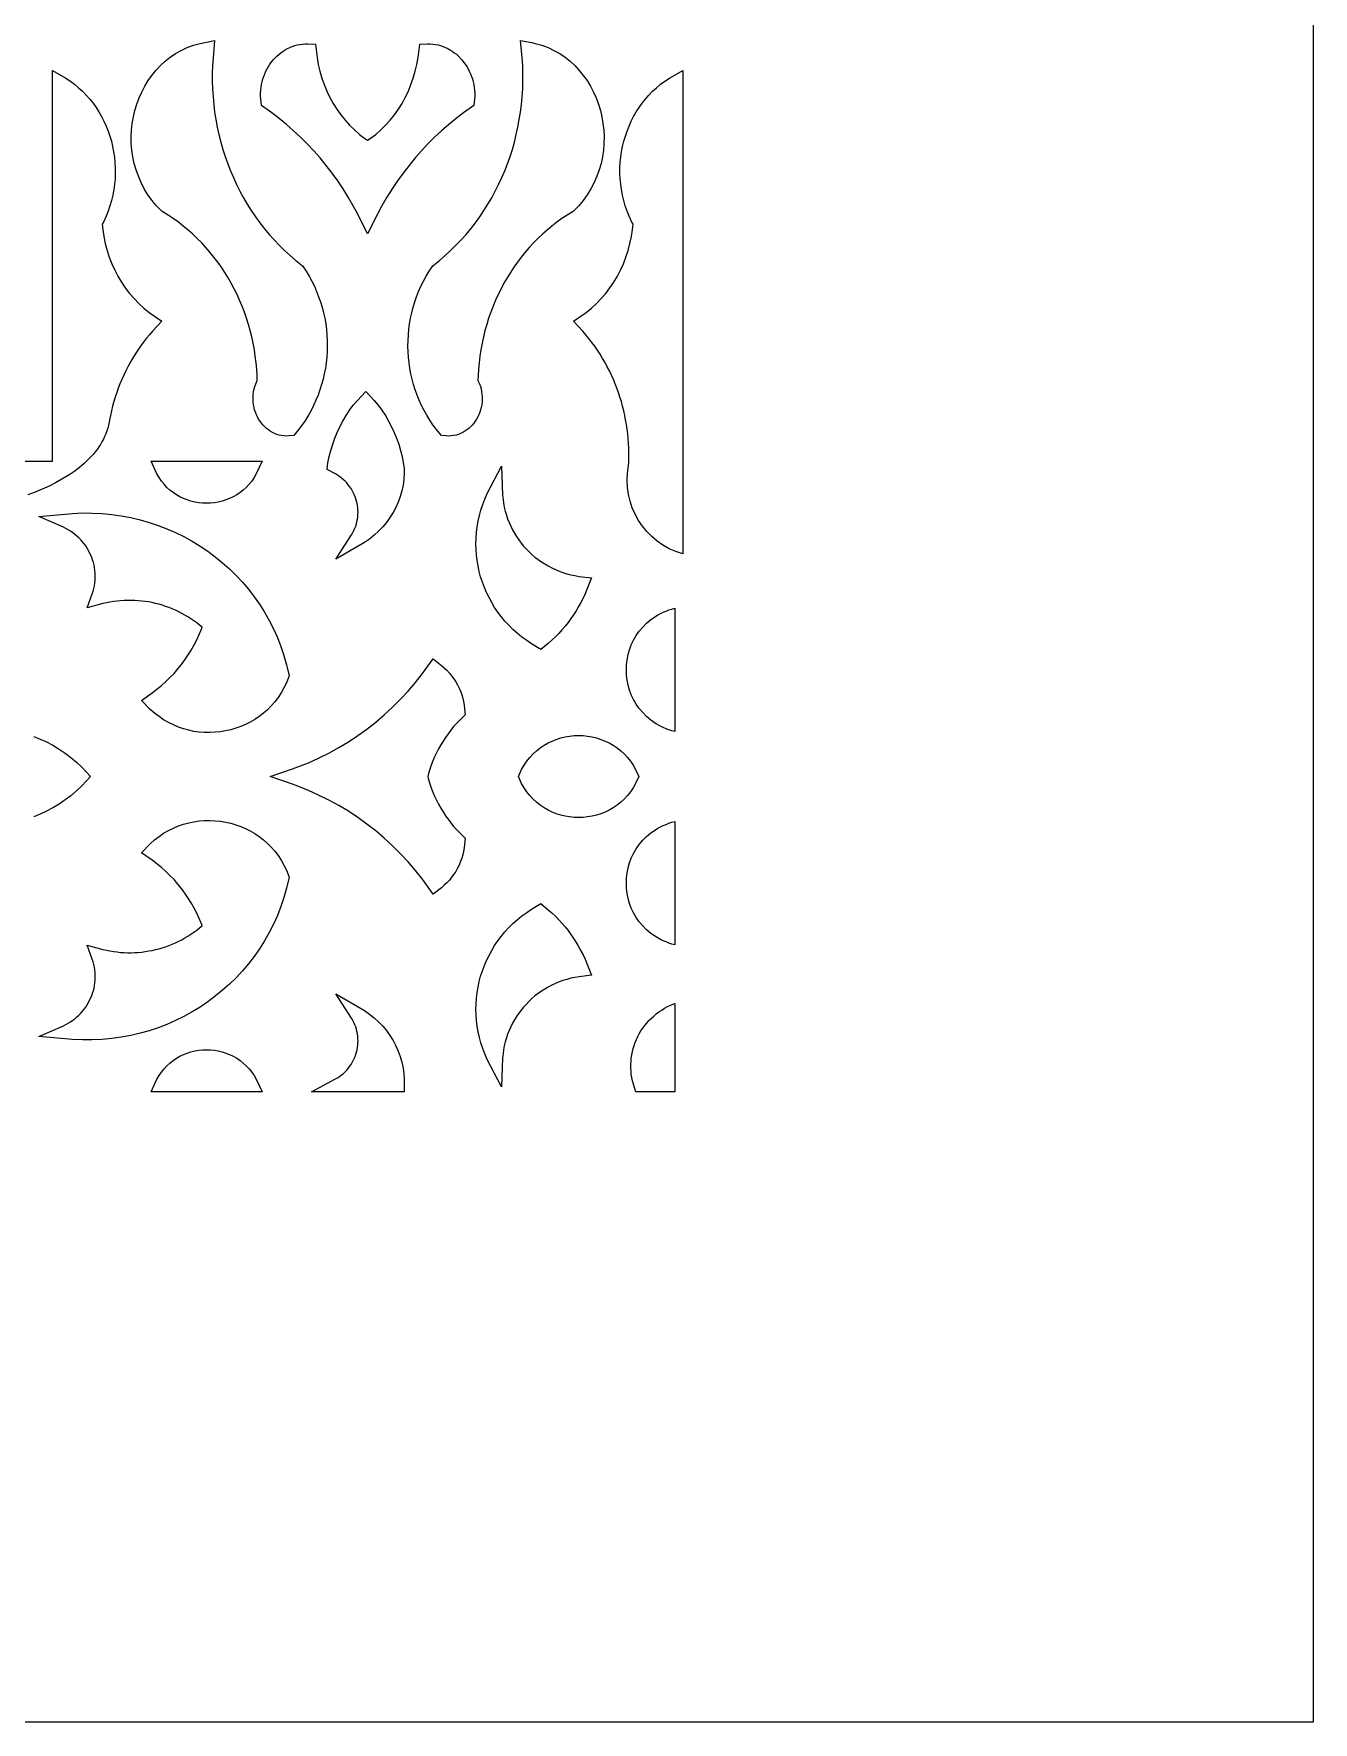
# Model space of a CAD drawing. Extents: x -355 to 355, y -278 to 278.
# Drawn here: x 233.2 to 355, y -277.5 to -116.8 of the extents above; entities that cross this region are included whole.
import ezdxf

# ---------------------------------------------------------------- set-up
doc = ezdxf.new("R2010")
doc.units = 0
doc.layers.add('LAYER_1', color=18, linetype='CONTINUOUS')

msp = doc.modelspace()

# ---------------------------------------------------------------- linework, layer by layer
at = {"layer": 'LAYER_1'}
for points in [[(-225.66, 277.51), (355, 277.5), (355, -277.5), (-355, -277.5)], [(215.91, -157.51), (235, -157.51), (235, -120.31), (236.28, -121.05), (236.71, -121.33), (237.11, -121.64), (237.5, -121.96), (237.87, -122.3), (238.23, -122.66), (238.56, -123.04), (238.87, -123.43), (239.16, -123.84), (239.43, -124.27), (239.68, -124.7), (239.91, -125.15), (240.12, -125.61), (240.3, -126.09), (240.47, -126.57), (240.61, -127.05), (240.73, -127.55), (240.83, -128.05), (240.9, -128.56), (240.95, -129.07), (240.98, -129.59), (240.98, -130.11), (240.96, -130.63), (240.91, -131.15), (240.84, -131.66), (240.75, -132.18), (240.63, -132.69), (240.48, -133.2), (240.31, -133.7), (240.11, -134.2), (239.89, -134.69), (239.74, -134.96), (239.79, -135.45), (239.89, -136.13), (240.03, -136.8), (240.2, -137.45), (240.41, -138.09), (240.65, -138.71), (240.93, -139.32), (241.24, -139.9), (241.57, -140.47), (241.94, -141.01), (242.34, -141.53), (242.77, -142.03), (243.22, -142.49), (243.7, -142.93), (244.21, -143.34), (245.41, -144.18), (244.53, -145.13), (244.23, -145.48), (243.94, -145.84), (243.65, -146.2), (243.38, -146.57), (243.12, -146.95), (242.87, -147.33), (242.63, -147.72), (242.4, -148.11), (242.19, -148.51), (241.98, -148.91), (241.79, -149.32), (241.6, -149.73), (241.43, -150.14), (241.27, -150.56), (241.12, -150.98), (240.98, -151.41), (240.85, -151.83), (240.73, -152.27), (240.62, -152.7), (240.52, -153.14), (240.44, -153.57), (240.4, -153.79), (240.34, -154.08), (240.27, -154.35), (240.18, -154.62), (240.08, -154.89), (239.97, -155.15), (239.85, -155.41), (239.72, -155.66), (239.57, -155.91), (239.42, -156.15), (239.25, -156.39), (239.07, -156.62), (238.88, -156.85), (238.68, -157.07), (238.47, -157.29), (238.26, -157.5), (238.03, -157.71), (237.79, -157.92), (237.55, -158.12), (237.3, -158.31), (237.03, -158.5), (236.76, -158.69), (236.49, -158.87), (235.91, -159.22), (235.31, -159.55), (234.68, -159.87), (234.02, -160.17), (233.35, -160.45), (232.66, -160.71)], [(233.22, -183.69), (233.84, -183.94), (234.45, -184.22), (235.05, -184.54), (235.63, -184.89), (236.2, -185.27), (236.75, -185.69), (237.28, -186.14), (237.79, -186.62), (238.63, -187.51), (237.79, -188.4), (237.28, -188.88), (236.75, -189.33), (236.2, -189.74), (235.63, -190.13), (235.05, -190.48), (234.45, -190.79), (233.84, -191.08), (233.22, -191.33)]]:
    msp.add_lwpolyline(points, dxfattribs=at)
for points in [[(250.29, -119.11), (250.24, -119.86), (250.22, -120.6), (250.22, -121.34), (250.24, -122.08), (250.29, -122.82), (250.35, -123.55), (250.44, -124.28), (250.56, -125), (250.69, -125.72), (250.85, -126.43), (251.03, -127.13), (251.23, -127.83), (251.45, -128.52), (251.69, -129.19), (251.95, -129.86), (252.23, -130.52), (252.53, -131.17), (252.85, -131.81), (253.19, -132.44), (253.55, -133.05), (253.93, -133.65), (254.33, -134.24), (254.74, -134.82), (255.18, -135.38), (255.63, -135.92), (256.1, -136.45), (256.59, -136.96), (257.1, -137.46), (257.62, -137.94), (258.16, -138.4), (258.8, -138.91), (259.15, -139.43), (259.43, -139.9), (259.69, -140.37), (259.93, -140.85), (260.15, -141.35), (260.34, -141.85), (260.52, -142.35), (260.67, -142.86), (260.8, -143.38), (260.92, -143.9), (261.01, -144.43), (261.08, -144.96), (261.12, -145.49), (261.15, -146.02), (261.16, -146.55), (261.14, -147.08), (261.11, -147.61), (261.05, -148.14), (260.98, -148.66), (260.88, -149.18), (260.76, -149.7), (260.62, -150.21), (260.46, -150.72), (260.28, -151.22), (260.08, -151.71), (259.86, -152.2), (259.62, -152.67), (259.36, -153.13), (259.08, -153.59), (258.78, -154.03), (258.46, -154.46), (257.97, -155.05), (257.53, -155.1), (257.29, -155.11), (257.05, -155.1), (256.81, -155.07), (256.59, -155.02), (256.36, -154.95), (256.15, -154.87), (255.94, -154.77), (255.74, -154.65), (255.56, -154.52), (255.38, -154.38), (255.21, -154.23), (255.05, -154.06), (254.9, -153.88), (254.76, -153.7), (254.63, -153.5), (254.52, -153.29), (254.42, -153.08), (254.33, -152.85), (254.25, -152.62), (254.19, -152.39), (254.15, -152.14), (254.11, -151.9), (254.1, -151.65), (254.1, -151.4), (254.12, -151.14), (254.15, -150.89), (254.2, -150.63), (254.27, -150.38), (254.36, -150.13), (254.5, -149.83), (254.48, -149.39), (254.45, -148.75), (254.39, -148.13), (254.31, -147.51), (254.22, -146.89), (254.11, -146.28), (253.98, -145.67), (253.83, -145.07), (253.66, -144.48), (253.48, -143.9), (253.28, -143.32), (253.06, -142.75), (252.82, -142.19), (252.57, -141.64), (252.3, -141.1), (252.02, -140.57), (251.72, -140.05), (251.41, -139.54), (251.08, -139.04), (250.73, -138.55), (250.37, -138.08), (250, -137.61), (249.61, -137.16), (249.21, -136.73), (248.79, -136.31), (248.36, -135.9), (247.92, -135.51), (247.46, -135.13), (246.99, -134.77), (246.51, -134.42), (246.01, -134.09), (245.44, -133.74), (245.15, -133.46), (244.92, -133.21), (244.69, -132.95), (244.48, -132.68), (244.09, -132.14), (243.74, -131.57), (243.44, -130.99), (243.18, -130.39), (242.96, -129.78), (242.79, -129.16), (242.65, -128.53), (242.56, -127.89), (242.51, -127.26), (242.5, -126.62), (242.53, -125.99), (242.6, -125.36), (242.71, -124.74), (242.85, -124.12), (243.04, -123.52), (243.25, -122.94), (243.51, -122.37), (243.79, -121.82), (244.11, -121.29), (244.47, -120.79), (244.86, -120.31), (245.28, -119.86), (245.73, -119.45), (246.21, -119.06), (246.72, -118.72), (247.26, -118.41), (247.83, -118.14), (248.43, -117.92), (249.05, -117.74), (250.44, -117.46)], [(270.95, -117.79), (271.2, -117.81), (271.45, -117.84), (271.7, -117.89), (271.94, -117.96), (272.17, -118.03), (272.4, -118.13), (272.62, -118.23), (272.84, -118.35), (273.05, -118.48), (273.25, -118.63), (273.45, -118.78), (273.64, -118.95), (273.98, -119.31), (274.29, -119.71), (274.43, -119.93), (274.56, -120.16), (274.68, -120.39), (274.79, -120.63), (274.88, -120.88), (274.97, -121.13), (275.04, -121.39), (275.1, -121.66), (275.14, -121.93), (275.17, -122.2), (275.19, -122.48), (275.19, -122.77), (275.17, -123.05), (275.11, -123.64), (274.13, -124.34), (273.42, -124.89), (272.72, -125.45), (272.04, -126.05), (271.38, -126.67), (270.74, -127.31), (270.12, -127.97), (269.52, -128.65), (268.94, -129.36), (268.38, -130.09), (267.84, -130.83), (267.33, -131.6), (266.84, -132.38), (266.37, -133.19), (265.93, -134.01), (265, -135.87), (264.07, -134.01), (263.63, -133.19), (263.16, -132.38), (262.67, -131.6), (262.16, -130.83), (261.62, -130.09), (261.06, -129.36), (260.48, -128.65), (259.88, -127.97), (259.26, -127.31), (258.62, -126.67), (257.96, -126.05), (257.28, -125.45), (256.59, -124.89), (255.87, -124.34), (254.89, -123.64), (254.83, -123.05), (254.81, -122.77), (254.81, -122.48), (254.83, -122.2), (254.86, -121.93), (254.91, -121.66), (254.96, -121.39), (255.03, -121.13), (255.12, -120.88), (255.21, -120.63), (255.32, -120.39), (255.44, -120.16), (255.57, -119.93), (255.71, -119.71), (256.02, -119.31), (256.37, -118.95), (256.74, -118.63), (256.95, -118.48), (257.16, -118.35), (257.38, -118.23), (257.6, -118.13), (257.83, -118.03), (258.06, -117.96), (258.3, -117.89), (258.55, -117.84), (258.8, -117.81), (259.05, -117.79), (259.31, -117.78), (260.04, -117.82), (260.19, -119.08), (260.31, -119.75), (260.46, -120.4), (260.65, -121.05), (260.87, -121.67), (261.12, -122.29), (261.41, -122.88), (261.73, -123.45), (262.07, -124.01), (262.45, -124.54), (262.86, -125.04), (263.29, -125.52), (263.75, -125.97), (264.24, -126.4), (264.75, -126.79), (265, -126.96), (265.25, -126.79), (265.77, -126.4), (266.25, -125.97), (266.71, -125.52), (267.14, -125.04), (267.55, -124.54), (267.93, -124.01), (268.28, -123.45), (268.59, -122.88), (268.88, -122.29), (269.13, -121.67), (269.35, -121.05), (269.54, -120.4), (269.69, -119.75), (269.81, -119.08), (269.96, -117.82), (270.69, -117.78)], [(280.63, -117.67), (280.96, -117.74), (281.57, -117.92), (282.17, -118.14), (282.74, -118.41), (283.28, -118.72), (283.79, -119.06), (284.27, -119.45), (284.72, -119.86), (285.14, -120.31), (285.53, -120.79), (285.89, -121.29), (286.21, -121.82), (286.5, -122.37), (286.75, -122.94), (286.97, -123.52), (287.15, -124.12), (287.29, -124.74), (287.4, -125.36), (287.47, -125.99), (287.5, -126.62), (287.49, -127.26), (287.44, -127.89), (287.35, -128.53), (287.22, -129.16), (287.04, -129.78), (286.83, -130.39), (286.57, -130.99), (286.26, -131.57), (285.91, -132.14), (285.52, -132.68), (285.09, -133.2), (284.85, -133.46), (284.56, -133.74), (283.99, -134.09), (283.49, -134.42), (283.01, -134.77), (282.54, -135.13), (282.09, -135.51), (281.64, -135.9), (281.21, -136.31), (280.8, -136.73), (280.39, -137.16), (280, -137.61), (279.63, -138.08), (279.27, -138.55), (278.92, -139.04), (278.59, -139.54), (278.28, -140.05), (277.98, -140.57), (277.7, -141.1), (277.43, -141.64), (277.18, -142.19), (276.94, -142.75), (276.73, -143.32), (276.52, -143.9), (276.34, -144.48), (276.17, -145.07), (276.03, -145.67), (275.89, -146.28), (275.78, -146.89), (275.69, -147.51), (275.61, -148.13), (275.55, -148.75), (275.52, -149.39), (275.5, -149.83), (275.64, -150.13), (275.73, -150.38), (275.8, -150.63), (275.85, -150.89), (275.88, -151.14), (275.9, -151.4), (275.9, -151.65), (275.89, -151.9), (275.86, -152.14), (275.81, -152.39), (275.75, -152.62), (275.67, -152.85), (275.58, -153.08), (275.48, -153.29), (275.37, -153.5), (275.24, -153.7), (275.1, -153.88), (274.95, -154.06), (274.79, -154.23), (274.62, -154.38), (274.45, -154.52), (274.26, -154.65), (274.06, -154.77), (273.85, -154.87), (273.64, -154.95), (273.42, -155.02), (273.19, -155.07), (272.95, -155.1), (272.71, -155.11), (272.47, -155.1), (272.03, -155.05), (271.54, -154.46), (271.22, -154.03), (270.92, -153.59), (270.64, -153.13), (270.38, -152.67), (270.14, -152.2), (269.92, -151.71), (269.72, -151.22), (269.54, -150.72), (269.38, -150.21), (269.24, -149.7), (269.12, -149.18), (269.02, -148.66), (268.95, -148.14), (268.89, -147.61), (268.86, -147.08), (268.84, -146.55), (268.85, -146.02), (268.88, -145.49), (268.93, -144.96), (268.99, -144.43), (269.09, -143.9), (269.2, -143.38), (269.33, -142.86), (269.48, -142.35), (269.66, -141.85), (269.85, -141.35), (270.07, -140.85), (270.31, -140.37), (270.57, -139.9), (270.85, -139.43), (271.2, -138.91), (271.84, -138.4), (272.38, -137.94), (272.9, -137.46), (273.41, -136.96), (273.9, -136.45), (274.37, -135.92), (274.82, -135.38), (275.26, -134.82), (275.67, -134.24), (276.07, -133.65), (276.45, -133.05), (276.81, -132.44), (277.15, -131.81), (277.47, -131.17), (277.77, -130.52), (278.05, -129.86), (278.32, -129.19), (278.56, -128.52), (278.78, -127.83), (278.97, -127.13), (279.15, -126.43), (279.31, -125.72), (279.44, -125), (279.56, -124.28), (279.65, -123.55), (279.72, -122.82), (279.76, -122.08), (279.78, -121.34), (279.78, -120.6), (279.76, -119.86), (279.71, -119.11), (279.56, -117.48)], [(265.61, -151.72), (265.99, -152.18), (266.35, -152.66), (266.69, -153.16), (266.99, -153.68), (267.27, -154.22), (267.53, -154.76), (267.75, -155.32), (267.96, -155.89), (268.13, -156.48), (268.28, -157.06), (268.4, -157.66), (268.48, -158.18), (268.48, -158.64), (268.45, -159.21), (268.37, -159.77), (268.26, -160.32), (268.11, -160.86), (267.92, -161.39), (267.69, -161.9), (267.43, -162.39), (267.13, -162.87), (266.8, -163.32), (266.44, -163.76), (266.05, -164.17), (265.63, -164.55), (265.17, -164.91), (264.69, -165.23), (261.98, -166.82), (263.48, -164.51), (263.6, -164.3), (263.7, -164.1), (263.79, -163.89), (263.87, -163.68), (263.94, -163.46), (263.99, -163.25), (264.03, -163.03), (264.06, -162.81), (264.08, -162.59), (264.09, -162.37), (264.08, -162.15), (264.07, -161.93), (264.04, -161.72), (264, -161.5), (263.95, -161.29), (263.89, -161.08), (263.81, -160.88), (263.73, -160.67), (263.64, -160.48), (263.53, -160.28), (263.42, -160.1), (263.29, -159.92), (263.16, -159.74), (263.01, -159.57), (262.86, -159.41), (262.7, -159.26), (262.52, -159.11), (262.34, -158.97), (262.15, -158.84), (261.95, -158.72), (261.14, -158.29), (261.14, -158.26), (261.23, -157.66), (261.35, -157.06), (261.5, -156.48), (261.68, -155.89), (261.88, -155.32), (262.1, -154.76), (262.36, -154.22), (262.64, -153.68), (262.95, -153.16), (263.28, -152.66), (263.64, -152.18), (264.03, -151.72), (264.82, -150.87)], [(254.4, -158.69), (254.2, -159.05), (253.97, -159.39), (253.72, -159.7), (253.45, -159.99), (253.16, -160.25), (252.86, -160.49), (252.54, -160.7), (252.21, -160.89), (251.87, -161.05), (251.52, -161.19), (251.16, -161.3), (250.79, -161.39), (250.42, -161.45), (250.05, -161.49), (249.67, -161.5), (249.3, -161.49), (248.93, -161.45), (248.55, -161.39), (248.19, -161.3), (247.83, -161.19), (247.48, -161.05), (247.14, -160.89), (246.8, -160.7), (246.49, -160.49), (246.18, -160.25), (245.9, -159.99), (245.63, -159.7), (245.38, -159.39), (245.15, -159.05), (244.95, -158.69), (244.39, -157.51), (254.96, -157.51)], [(277.85, -160.73), (277.89, -161.12), (277.94, -161.51), (278.01, -161.89), (278.1, -162.26), (278.21, -162.63), (278.33, -162.99), (278.47, -163.35), (278.62, -163.69), (278.79, -164.03), (278.98, -164.36), (279.18, -164.68), (279.39, -164.99), (279.61, -165.29), (279.85, -165.58), (280.11, -165.86), (280.37, -166.13), (280.64, -166.38), (280.93, -166.63), (281.23, -166.86), (281.54, -167.08), (281.86, -167.28), (282.19, -167.47), (282.52, -167.65), (282.87, -167.81), (283.23, -167.96), (283.59, -168.09), (283.96, -168.21), (284.34, -168.31), (284.73, -168.39), (285.12, -168.46), (286.3, -168.6), (285.88, -169.7), (285.7, -170.12), (285.51, -170.53), (285.3, -170.94), (285.08, -171.34), (284.85, -171.73), (284.61, -172.11), (284.35, -172.48), (284.08, -172.85), (283.79, -173.2), (283.5, -173.55), (283.19, -173.89), (282.87, -174.21), (282.54, -174.53), (282.19, -174.84), (281.49, -175.42), (280.61, -174.89), (280.14, -174.58), (279.68, -174.24), (279.24, -173.88), (278.83, -173.51), (278.44, -173.12), (278.07, -172.72), (277.72, -172.29), (277.4, -171.86), (277.09, -171.41), (276.81, -170.95), (276.56, -170.48), (276.32, -170), (276.11, -169.51), (275.93, -169.01), (275.76, -168.51), (275.63, -167.99), (275.51, -167.47), (275.42, -166.95), (275.36, -166.42), (275.32, -165.89), (275.31, -165.36), (275.32, -164.82), (275.36, -164.28), (275.43, -163.75), (275.52, -163.21), (275.64, -162.68), (275.79, -162.15), (275.96, -161.63), (276.16, -161.1), (276.39, -160.59), (277.73, -157.97)], [(238.8, -162.44), (239.73, -162.48), (240.65, -162.57), (241.56, -162.69), (242.45, -162.86), (243.34, -163.07), (244.21, -163.32), (245.06, -163.61), (245.9, -163.93), (246.72, -164.29), (247.52, -164.68), (248.29, -165.11), (249.05, -165.58), (249.79, -166.07), (250.5, -166.6), (251.19, -167.16), (251.85, -167.75), (252.48, -168.37), (253.08, -169.02), (253.66, -169.69), (254.2, -170.4), (254.71, -171.12), (255.19, -171.88), (255.63, -172.66), (256.04, -173.46), (256.41, -174.28), (256.74, -175.13), (257.03, -176), (257.29, -176.88), (257.53, -177.94), (257.27, -178.6), (257.04, -179.08), (256.78, -179.55), (256.49, -179.99), (256.17, -180.4), (255.83, -180.79), (255.47, -181.15), (255.09, -181.48), (254.69, -181.79), (254.27, -182.07), (253.83, -182.33), (253.38, -182.55), (252.92, -182.75), (252.45, -182.92), (251.97, -183.06), (251.48, -183.17), (250.99, -183.25), (250.49, -183.3), (249.98, -183.33), (249.48, -183.32), (248.98, -183.28), (248.47, -183.21), (247.97, -183.1), (247.48, -182.97), (246.99, -182.8), (246.52, -182.6), (246.05, -182.37), (245.59, -182.11), (245.15, -181.81), (244.73, -181.48), (244.32, -181.12), (243.47, -180.26), (244.5, -179.54), (244.95, -179.2), (245.38, -178.85), (245.8, -178.48), (246.19, -178.09), (246.58, -177.69), (246.94, -177.27), (247.29, -176.84), (247.62, -176.4), (247.92, -175.94), (248.22, -175.47), (248.49, -174.99), (248.74, -174.5), (248.97, -173.99), (249.18, -173.48), (249.24, -173.3), (249.01, -173.1), (248.74, -172.89), (248.47, -172.69), (248.19, -172.5), (247.9, -172.31), (247.61, -172.14), (247.32, -171.98), (247.02, -171.83), (246.72, -171.68), (246.41, -171.55), (246.1, -171.43), (245.78, -171.32), (245.47, -171.21), (245.14, -171.12), (244.82, -171.04), (244.5, -170.96), (244.17, -170.9), (243.84, -170.85), (243.5, -170.81), (243.17, -170.78), (242.84, -170.76), (242.5, -170.75), (242.16, -170.75), (241.83, -170.76), (241.49, -170.78), (241.15, -170.81), (240.82, -170.86), (240.48, -170.91), (240.14, -170.98), (239.81, -171.05), (238.32, -171.44), (238.8, -170.13), (238.88, -169.88), (238.95, -169.62), (239, -169.37), (239.04, -169.12), (239.06, -168.87), (239.08, -168.61), (239.08, -168.36), (239.06, -168.11), (239.04, -167.87), (239, -167.62), (238.96, -167.38), (238.9, -167.13), (238.82, -166.9), (238.74, -166.66), (238.65, -166.43), (238.54, -166.21), (238.43, -165.99), (238.3, -165.78), (238.17, -165.57), (238.02, -165.37), (237.86, -165.17), (237.7, -164.99), (237.52, -164.81), (237.34, -164.63), (237.15, -164.47), (236.94, -164.31), (236.73, -164.17), (236.51, -164.03), (236.28, -163.91), (236.05, -163.79), (233.7, -162.78), (236.92, -162.48), (237.86, -162.43)], [(294.24, -183.23), (293.95, -183.15), (293.67, -183.06), (293.4, -182.96), (293.13, -182.84), (292.87, -182.72), (292.39, -182.45), (291.95, -182.14), (291.54, -181.8), (291.18, -181.43), (290.85, -181.04), (290.56, -180.63), (290.31, -180.19), (290.1, -179.74), (289.93, -179.28), (289.8, -178.81), (289.7, -178.33), (289.65, -177.85), (289.63, -177.36), (289.65, -176.87), (289.7, -176.39), (289.8, -175.91), (289.93, -175.44), (290.1, -174.97), (290.31, -174.52), (290.56, -174.09), (290.85, -173.68), (291.18, -173.29), (291.54, -172.92), (291.95, -172.58), (292.39, -172.27), (292.63, -172.13), (292.88, -172), (293.13, -171.88), (293.4, -171.76), (293.67, -171.66), (293.95, -171.57), (294.24, -171.49)], [(272.04, -176.93), (272.3, -177.16), (272.55, -177.4), (272.78, -177.66), (273, -177.92), (273.2, -178.2), (273.39, -178.49), (273.55, -178.78), (273.71, -179.09), (273.84, -179.4), (273.96, -179.72), (274.05, -180.05), (274.13, -180.38), (274.19, -180.71), (274.23, -181.06), (274.27, -181.64), (273.77, -182.13), (273.48, -182.44), (273.19, -182.76), (272.92, -183.09), (272.66, -183.43), (272.42, -183.78), (272.18, -184.13), (271.96, -184.5), (271.76, -184.87), (271.56, -185.25), (271.38, -185.63), (271.22, -186.02), (271.06, -186.42), (270.92, -186.82), (270.8, -187.23), (270.73, -187.51), (270.8, -187.79), (270.92, -188.2), (271.06, -188.6), (271.22, -189), (271.38, -189.39), (271.56, -189.77), (271.76, -190.15), (271.96, -190.52), (272.18, -190.88), (272.42, -191.24), (272.66, -191.58), (272.92, -191.92), (273.19, -192.25), (273.48, -192.57), (273.77, -192.88), (274.27, -193.38), (274.23, -193.96), (274.19, -194.3), (274.13, -194.64), (274.05, -194.97), (273.96, -195.29), (273.84, -195.61), (273.71, -195.93), (273.55, -196.23), (273.39, -196.53), (273.2, -196.81), (273, -197.09), (272.78, -197.36), (272.55, -197.61), (272.3, -197.86), (272.04, -198.09), (271.25, -198.71), (270.22, -197.29), (269.56, -196.45), (268.86, -195.64), (268.13, -194.85), (267.38, -194.1), (266.59, -193.38), (265.77, -192.69), (264.93, -192.03), (264.06, -191.41), (263.17, -190.82), (262.25, -190.27), (261.31, -189.75), (260.34, -189.27), (259.36, -188.83), (258.35, -188.42), (257.84, -188.24), (255.73, -187.51), (257.84, -186.78), (258.35, -186.59), (259.36, -186.19), (260.34, -185.75), (261.31, -185.27), (262.25, -184.75), (263.17, -184.2), (264.06, -183.61), (264.93, -182.99), (265.77, -182.33), (266.59, -181.64), (267.38, -180.92), (268.13, -180.16), (268.86, -179.38), (269.56, -178.57), (270.22, -177.72), (271.25, -176.31)], [(285.51, -183.62), (285.94, -183.66), (286.37, -183.73), (286.79, -183.84), (287.2, -183.97), (287.6, -184.13), (288, -184.31), (288.38, -184.53), (288.74, -184.78), (289.09, -185.05), (289.42, -185.36), (289.73, -185.69), (290.01, -186.05), (290.27, -186.44), (290.5, -186.85), (290.81, -187.51), (290.5, -188.16), (290.27, -188.58), (290.01, -188.96), (289.73, -189.32), (289.42, -189.66), (289.09, -189.96), (288.74, -190.24), (288.38, -190.48), (288, -190.7), (287.6, -190.89), (287.2, -191.05), (286.79, -191.18), (286.37, -191.28), (285.94, -191.35), (285.51, -191.4), (285.08, -191.41), (284.65, -191.4), (284.22, -191.35), (283.8, -191.28), (283.38, -191.18), (282.96, -191.05), (282.56, -190.89), (282.17, -190.7), (281.79, -190.48), (281.42, -190.24), (281.08, -189.96), (280.75, -189.66), (280.44, -189.32), (280.15, -188.96), (279.89, -188.58), (279.66, -188.16), (279.36, -187.51), (279.66, -186.85), (279.89, -186.44), (280.15, -186.05), (280.44, -185.69), (280.75, -185.36), (281.08, -185.05), (281.42, -184.78), (281.79, -184.53), (282.17, -184.31), (282.56, -184.13), (282.96, -183.97), (283.38, -183.84), (283.8, -183.73), (284.22, -183.66), (284.65, -183.62), (285.08, -183.6)], [(250.49, -191.71), (250.99, -191.76), (251.48, -191.84), (251.97, -191.95), (252.45, -192.09), (252.92, -192.26), (253.38, -192.46), (253.83, -192.69), (254.27, -192.94), (254.69, -193.22), (255.09, -193.53), (255.47, -193.87), (255.83, -194.23), (256.17, -194.62), (256.49, -195.03), (256.78, -195.47), (257.04, -195.93), (257.27, -196.42), (257.53, -197.07), (257.29, -198.13), (257.03, -199.02), (256.74, -199.89), (256.41, -200.73), (256.04, -201.56), (255.63, -202.36), (255.19, -203.14), (254.71, -203.89), (254.2, -204.62), (253.66, -205.32), (253.08, -206), (252.48, -206.65), (251.85, -207.26), (251.19, -207.85), (250.5, -208.41), (249.79, -208.94), (249.05, -209.44), (248.29, -209.9), (247.52, -210.33), (246.72, -210.73), (245.9, -211.09), (245.06, -211.41), (244.21, -211.7), (243.34, -211.94), (242.45, -212.15), (241.56, -212.32), (240.65, -212.45), (239.73, -212.54), (238.8, -212.58), (237.86, -212.58), (236.92, -212.54), (233.7, -212.24), (236.05, -211.23), (236.28, -211.11), (236.51, -210.98), (236.73, -210.85), (236.94, -210.7), (237.15, -210.55), (237.34, -210.38), (237.52, -210.21), (237.7, -210.03), (237.86, -209.84), (238.02, -209.65), (238.17, -209.45), (238.3, -209.24), (238.43, -209.02), (238.54, -208.8), (238.65, -208.58), (238.74, -208.35), (238.82, -208.12), (238.9, -207.88), (238.96, -207.64), (239, -207.4), (239.04, -207.15), (239.06, -206.9), (239.08, -206.65), (239.08, -206.4), (239.06, -206.15), (239.04, -205.9), (239, -205.64), (238.95, -205.39), (238.88, -205.14), (238.8, -204.89), (238.32, -203.57), (239.81, -203.96), (240.14, -204.04), (240.48, -204.1), (240.82, -204.16), (241.15, -204.2), (241.49, -204.24), (241.83, -204.26), (242.16, -204.27), (242.5, -204.27), (242.84, -204.26), (243.17, -204.24), (243.5, -204.21), (243.84, -204.17), (244.17, -204.11), (244.5, -204.05), (244.82, -203.98), (245.14, -203.9), (245.47, -203.8), (245.78, -203.7), (246.1, -203.59), (246.41, -203.46), (246.72, -203.33), (247.02, -203.19), (247.32, -203.04), (247.61, -202.87), (247.9, -202.7), (248.19, -202.52), (248.47, -202.33), (248.74, -202.13), (249.01, -201.92), (249.24, -201.72), (249.18, -201.54), (248.97, -201.02), (248.74, -200.52), (248.49, -200.02), (248.22, -199.54), (247.92, -199.07), (247.62, -198.62), (247.29, -198.17), (246.94, -197.74), (246.58, -197.32), (246.19, -196.92), (245.8, -196.54), (245.38, -196.16), (244.95, -195.81), (244.5, -195.47), (243.47, -194.76), (244.32, -193.9), (244.73, -193.53), (245.15, -193.2), (245.59, -192.91), (246.05, -192.64), (246.52, -192.41), (246.99, -192.21), (247.48, -192.05), (247.97, -191.91), (248.47, -191.81), (248.98, -191.74), (249.48, -191.7), (249.98, -191.69)], [(294.24, -203.53), (293.95, -203.45), (293.67, -203.36), (293.4, -203.25), (293.13, -203.14), (292.87, -203.01), (292.39, -202.74), (291.95, -202.44), (291.54, -202.1), (291.18, -201.73), (290.85, -201.34), (290.56, -200.92), (290.31, -200.49), (290.1, -200.04), (289.93, -199.58), (289.8, -199.11), (289.7, -198.63), (289.65, -198.14), (289.63, -197.66), (289.65, -197.17), (289.7, -196.68), (289.8, -196.2), (289.93, -195.73), (290.1, -195.27), (290.31, -194.82), (290.56, -194.39), (290.85, -193.97), (291.18, -193.58), (291.54, -193.21), (291.95, -192.88), (292.39, -192.57), (292.63, -192.43), (292.88, -192.29), (293.13, -192.17), (293.4, -192.06), (293.67, -191.96), (293.95, -191.86), (294.24, -191.78)], [(282.19, -200.18), (282.54, -200.48), (282.87, -200.8), (283.19, -201.13), (283.5, -201.46), (283.79, -201.81), (284.08, -202.17), (284.35, -202.53), (284.61, -202.91), (284.85, -203.29), (285.08, -203.68), (285.3, -204.08), (285.51, -204.48), (285.7, -204.89), (285.88, -205.31), (286.3, -206.41), (285.12, -206.56), (284.73, -206.62), (284.34, -206.71), (283.96, -206.81), (283.59, -206.92), (283.23, -207.05), (282.87, -207.2), (282.52, -207.36), (282.19, -207.54), (281.86, -207.73), (281.54, -207.94), (281.23, -208.16), (280.93, -208.39), (280.64, -208.63), (280.37, -208.89), (280.11, -209.16), (279.85, -209.44), (279.61, -209.73), (279.39, -210.03), (279.18, -210.34), (278.98, -210.66), (278.79, -210.99), (278.62, -211.32), (278.47, -211.67), (278.33, -212.02), (278.21, -212.38), (278.1, -212.75), (278.01, -213.13), (277.94, -213.51), (277.89, -213.89), (277.85, -214.28), (277.73, -217.05), (276.39, -214.43), (276.16, -213.91), (275.96, -213.39), (275.79, -212.86), (275.64, -212.33), (275.52, -211.8), (275.43, -211.27), (275.36, -210.73), (275.32, -210.2), (275.31, -209.66), (275.32, -209.13), (275.36, -208.59), (275.42, -208.07), (275.51, -207.54), (275.63, -207.02), (275.76, -206.51), (275.93, -206), (276.11, -205.5), (276.32, -205.01), (276.56, -204.53), (276.81, -204.06), (277.09, -203.6), (277.4, -203.15), (277.72, -202.72), (278.07, -202.3), (278.44, -201.89), (278.83, -201.5), (279.24, -201.13), (279.68, -200.78), (280.14, -200.44), (280.61, -200.12), (281.49, -199.59)], [(264.69, -209.78), (265.17, -210.11), (265.63, -210.46), (266.05, -210.85), (266.44, -211.26), (266.8, -211.69), (267.13, -212.15), (267.43, -212.62), (267.69, -213.12), (267.92, -213.63), (268.11, -214.16), (268.26, -214.69), (268.37, -215.25), (268.45, -215.81), (268.48, -216.37), (268.47, -217.5), (259.66, -217.5), (261.95, -216.29), (262.15, -216.17), (262.34, -216.04), (262.52, -215.91), (262.7, -215.76), (262.86, -215.61), (263.01, -215.44), (263.16, -215.28), (263.29, -215.1), (263.42, -214.92), (263.53, -214.73), (263.64, -214.54), (263.73, -214.34), (263.81, -214.14), (263.89, -213.93), (263.95, -213.72), (264, -213.51), (264.04, -213.3), (264.07, -213.08), (264.08, -212.86), (264.09, -212.64), (264.08, -212.43), (264.06, -212.21), (264.03, -211.99), (263.99, -211.77), (263.94, -211.55), (263.87, -211.34), (263.79, -211.13), (263.7, -210.92), (263.6, -210.71), (263.48, -210.51), (261.98, -208.2)], [(294.24, -217.5), (290.53, -217.5), (290.3, -216.79), (290.22, -216.48), (290.15, -216.16), (290.1, -215.85), (290.07, -215.54), (290.05, -215.22), (290.05, -214.91), (290.07, -214.6), (290.1, -214.3), (290.14, -213.99), (290.2, -213.69), (290.28, -213.39), (290.37, -213.1), (290.47, -212.81), (290.59, -212.53), (290.72, -212.25), (290.86, -211.98), (291.02, -211.72), (291.19, -211.46), (291.37, -211.21), (291.57, -210.97), (291.77, -210.74), (291.99, -210.52), (292.23, -210.3), (292.47, -210.1), (292.72, -209.91), (292.99, -209.73), (293.26, -209.56), (293.55, -209.4), (293.85, -209.26), (294.15, -209.13), (294.24, -209.1)], [(250.05, -213.52), (250.42, -213.56), (250.79, -213.62), (251.16, -213.71), (251.52, -213.82), (251.87, -213.96), (252.21, -214.13), (252.54, -214.31), (252.86, -214.53), (253.16, -214.77), (253.45, -215.03), (253.72, -215.32), (253.97, -215.63), (254.2, -215.97), (254.4, -216.32), (254.95, -217.5), (244.4, -217.5), (244.95, -216.32), (245.15, -215.97), (245.38, -215.63), (245.63, -215.32), (245.9, -215.03), (246.18, -214.77), (246.49, -214.53), (246.8, -214.31), (247.14, -214.13), (247.48, -213.96), (247.83, -213.82), (248.19, -213.71), (248.55, -213.62), (248.93, -213.56), (249.3, -213.52), (249.67, -213.51)]]:
    msp.add_lwpolyline(points, close=True, dxfattribs=at)
msp.add_lwpolyline([(295, -157.93), (295, -166.33, -0.390493), (289.84, -157.93), (289.86, -157.57), (289.87, -157.12), (289.87, -156.68), (289.86, -156.23), (289.84, -155.79), (289.8, -155.34), (289.76, -154.9), (289.7, -154.45), (289.64, -154.01), (289.56, -153.57), (289.48, -153.14), (289.38, -152.7), (289.27, -152.27), (289.15, -151.83), (289.02, -151.41), (288.88, -150.98), (288.73, -150.56), (288.57, -150.14), (288.4, -149.73), (288.21, -149.32), (288.02, -148.91), (287.81, -148.51), (287.6, -148.11), (287.37, -147.72), (287.13, -147.33), (286.88, -146.95), (286.62, -146.57), (286.35, -146.2), (286.07, -145.84), (285.77, -145.48), (285.47, -145.13), (284.59, -144.18), (285.79, -143.34), (286.3, -142.93), (286.78, -142.49), (287.23, -142.03), (287.66, -141.53), (288.06, -141.01), (288.43, -140.47), (288.77, -139.9), (289.07, -139.32), (289.35, -138.71), (289.59, -138.09), (289.8, -137.45), (289.97, -136.8), (290.11, -136.13), (290.21, -135.45), (290.26, -134.96), (290.12, -134.69), (289.89, -134.2), (289.69, -133.7), (289.52, -133.2), (289.38, -132.69), (289.25, -132.18), (289.16, -131.66), (289.09, -131.15), (289.04, -130.63), (289.02, -130.11), (289.02, -129.59), (289.05, -129.07), (289.1, -128.56), (289.17, -128.05), (289.27, -127.55), (289.39, -127.05), (289.53, -126.57), (289.7, -126.09), (289.88, -125.61), (290.09, -125.15), (290.32, -124.7), (290.57, -124.27), (290.84, -123.84), (291.13, -123.43), (291.44, -123.04), (291.77, -122.66), (292.13, -122.3), (292.5, -121.96), (292.89, -121.64), (293.29, -121.33), (293.72, -121.05), (295, -120.31)], format="xyb", close=True, dxfattribs=at)

doc.saveas('drawing.dxf')
